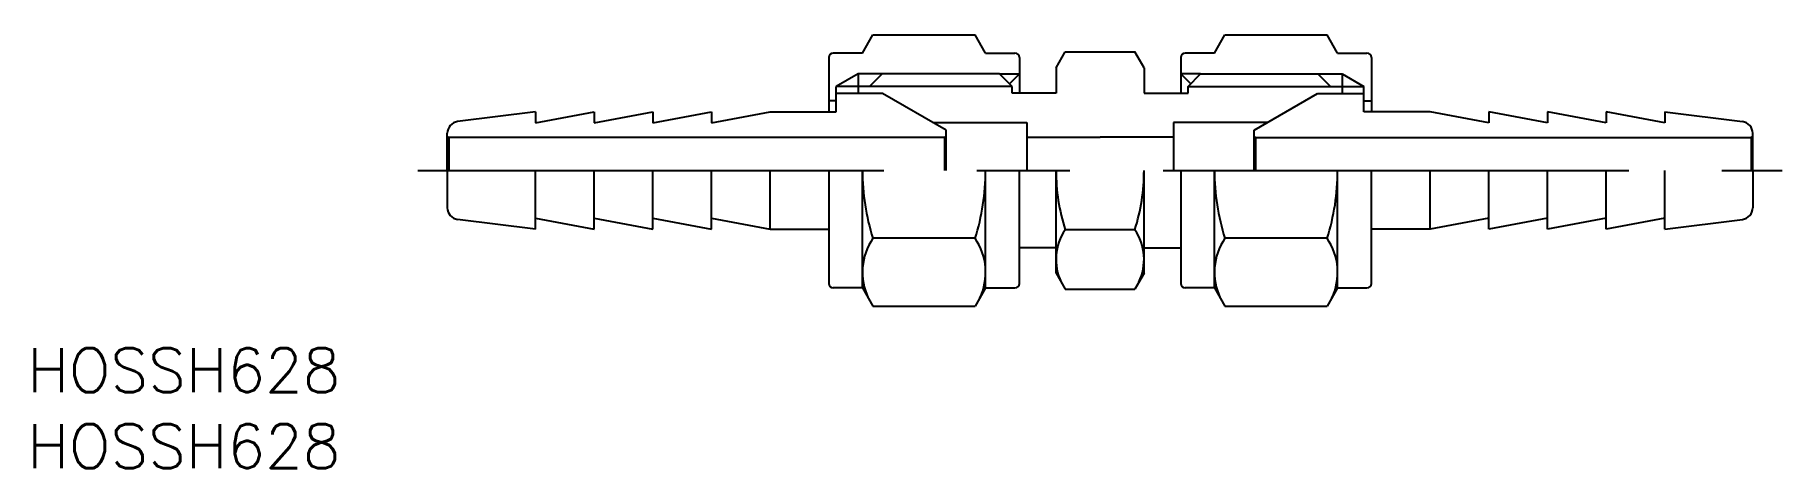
# Model space of a CAD drawing. Extents: x -28 to 91, y -20 to 9.
import ezdxf

# ---------------------------------------------------------------- set-up
doc = ezdxf.new("R2010")
doc.units = 0
doc.linetypes.add('CENTER', pattern=[50.8, 31.75, -6.35, 6.35, -6.35])
doc.layers.get('0').update_dxf_attribs({"linetype": 'CONTINUOUS'})
doc.layers.add('CENTER', color=1, linetype='CENTER')
doc.styles.get("Standard").update_dxf_attribs({"font": 'txt.shx', "height": 3, "bigfont": 'bigfont.shx'})

msp = doc.modelspace()

# ---------------------------------------------------------------- linework, layer by layer
at = {"color": 7, "linetype": 'CONTINUOUS'}
for p, q in [((28.3, 8), (29.01, 9.24)), ((29.01, 9.24), (35.99, 9.24)), ((36.7, 8), (35.99, 9.24)), ((52.3, 8), (53.01, 9.24)), ((53.01, 9.24), (59.99, 9.24)), ((60.7, 8), (59.99, 9.24)), ((26, 7.7), (26, 4)), ((28.3, 8), (26.3, 8)), ((36.7, 8), (38.7, 8)), ((39, 7.7), (39, 5.27)), ((41.5, 7), (42.13, 8.08)), ((42.13, 8.08), (46.87, 8.08)), ((47.5, 7), (46.87, 8.08)), ((50, 7.7), (50, 5.27)), ((52.3, 8), (50.3, 8)), ((60.7, 8), (62.7, 8)), ((63, 7.7), (63, 4)), ((28, 6.58), (26.52, 5.72)), ((28, 6.58), (26.52, 5.72)), ((28, 6.58), (28, 5.25)), ((28.79, 5.72), (29.64, 6.58)), ((37.64, 6.58), (29.64, 6.58)), ((37.64, 6.58), (29.64, 6.58)), ((38.5, 5.72), (37.64, 6.58)), ((39, 6.58), (38.32, 5.9)), ((41.5, 7), (41.5, 5.27)), ((47.5, 7), (47.5, 5.27)), ((50, 6.58), (50.68, 5.9)), ((50.5, 5.72), (51.36, 6.58)), ((51.36, 6.58), (59.36, 6.58)), ((51.36, 6.58), (59.36, 6.58)), ((60.21, 5.72), (59.36, 6.58)), ((61, 6.58), (61, 5.25)), ((61, 6.58), (62.48, 5.72)), ((61, 6.58), (62.48, 5.72)), ((28.79, 5.72), (26.52, 5.72)), ((26.52, 4), (26.52, 5.72)), ((29.67, 5.25), (26.52, 5.25)), ((34, 2.75), (29.67, 5.25)), ((38.5, 5.27), (38.5, 5.72)), ((41.5, 5.27), (38.5, 5.27)), ((47.5, 5.27), (50.5, 5.27)), ((50.5, 5.27), (50.5, 5.72)), ((55, 2.75), (59.33, 5.25)), ((59.33, 5.25), (62.48, 5.25)), ((60.21, 5.72), (62.48, 5.72)), ((62.48, 4), (62.48, 5.72)), ((6, 4), (0.7, 3.34)), ((6, 3.25), (10, 4)), ((6, 4), (6, 3.25)), ((10, 3.25), (14, 4)), ((10, 4), (10, 3.25)), ((14, 3.25), (18, 4)), ((14, 4), (14, 3.25)), ((18, 3.25), (22, 4)), ((18, 4), (18, 3.25)), ((22, 4), (26.52, 4)), ((26.52, 4.75), (26, 4.75)), ((62.48, 4.75), (63, 4.75)), ((67, 4), (62.48, 4)), ((71, 3.25), (67, 4)), ((75, 3.25), (71, 4)), ((71, 4), (71, 3.25)), ((79, 3.25), (75, 4)), ((75, 4), (75, 3.25)), ((83, 3.25), (79, 4)), ((79, 4), (79, 3.25)), ((83, 4), (88.3, 3.34)), ((83, 4), (83, 3.25)), ((0, 0), (0, 2.54)), ((33.1, 3.27), (39.5, 3.27)), ((34, 0), (34, 2.75)), ((39.5, 3.27), (39.5, 0)), ((55.9, 3.27), (49.5, 3.27)), ((49.5, 3.27), (49.5, 0)), ((55, 0), (55, 2.75)), ((89, 0), (89, 2.54)), ((0.1, 2.25), (0, 2.35)), ((33.9, 2.25), (0.1, 2.25)), ((0.1, 2.25), (0.1, 0)), ((33.9, 2.25), (34, 2.35)), ((33.9, 2.25), (33.9, 0)), ((39.5, 2.27), (44.5, 2.27)), ((49.5, 2.27), (44.5, 2.27)), ((55.1, 2.25), (55, 2.35)), ((55.1, 2.25), (88.9, 2.25)), ((55.1, 2.25), (55.1, 0)), ((88.9, 2.25), (89, 2.35)), ((88.9, 2.25), (88.9, 0)), ((0, 0), (0, -2.54)), ((6, -4), (6, 0)), ((10, -4), (10, 0)), ((14, -4), (14, 0)), ((18, -4), (18, 0)), ((22, -4), (22, 0)), ((41.5, -7), (41.5, 0)), ((47.5, -7), (47.5, 0)), ((67, -4), (67, 0)), ((71, -4), (71, 0)), ((75, -4), (75, 0)), ((79, -4), (79, 0)), ((83, -4), (83, 0)), ((89, 0), (89, -2.54)), ((26, 0), (26, -7.7)), ((28.3, -8), (28.3, 0)), ((36.7, -8), (36.7, 0)), ((39, -7.7), (39, 0)), ((50, 0), (50, -7.7)), ((52.3, -8), (52.3, 0)), ((60.7, -8), (60.7, 0)), ((63, -7.7), (63, 0)), ((6, -4), (0.7, -3.34)), ((6, -3.25), (10, -4)), ((10, -3.25), (14, -4)), ((14, -3.25), (18, -4)), ((18, -3.25), (22, -4)), ((71, -3.25), (67, -4)), ((75, -3.25), (71, -4)), ((79, -3.25), (75, -4)), ((83, -3.25), (79, -4)), ((83, -4), (88.3, -3.34)), ((22, -4), (26, -4)), ((35.99, -4.62), (29.01, -4.62)), ((46.87, -4.04), (42.13, -4.04)), ((59.99, -4.62), (53.01, -4.62)), ((67, -4), (63, -4)), ((41.5, -5.27), (39, -5.27)), ((47.5, -5.27), (50, -5.27)), ((41.5, -7), (42.13, -8.08)), ((47.5, -7), (46.87, -8.08)), ((28.3, -8), (26.3, -8)), ((28.3, -8), (29.01, -9.24)), ((36.7, -8), (35.99, -9.24)), ((36.7, -8), (38.7, -8)), ((42.13, -8.08), (46.87, -8.08)), ((52.3, -8), (50.3, -8)), ((52.3, -8), (53.01, -9.24)), ((60.7, -8), (59.99, -9.24)), ((60.7, -8), (62.7, -8)), ((29.01, -9.24), (35.99, -9.24)), ((53.01, -9.24), (59.99, -9.24))]:
    msp.add_line(p, q, dxfattribs=at)
at = {"color": 3, "linetype": 'CONTINUOUS'}
for p, q in [((29.64, 6.58), (28, 6.58)), ((29.64, 6.58), (28, 6.58)), ((37.64, 6.58), (39, 6.58)), ((51.36, 6.58), (50, 6.58)), ((59.36, 6.58), (61, 6.58)), ((59.36, 6.58), (61, 6.58)), ((38.5, 5.72), (28.79, 5.72)), ((50.5, 5.72), (60.21, 5.72))]:
    msp.add_line(p, q, dxfattribs=at)
at = {"color": 7, "linetype": 'CONTINUOUS'}
for centre, radius, start, end in [((26.3, 7.7), 0.3, 90, 180), ((38.7, 7.7), 0.3, 0, 90), ((50.3, 7.7), 0.3, 90, 180), ((62.7, 7.7), 0.3, 0, 90), ((0.8, 2.54), 0.8, 97.125, 180), ((88.2, 2.54), 0.8, 0, 82.875), ((43.59, 0), 15.29, 180, 197.588), ((21.41, 0), 15.29, 342.412, 0), ((54.87, 0), 13.37, 180, 197.588), ((34.13, 0), 13.37, 342.412, 0), ((67.59, 0), 15.29, 180, 197.588), ((45.41, 0), 15.29, 342.412, 0), ((0.8, -2.54), 0.8, 180, 262.875), ((88.2, -2.54), 0.8, 277.125, 0), ((32.39, -6.93), 4.09, 145.6158, 205.6158), ((32.61, -6.93), 4.09, 334.3842, 34.3842), ((45.08, -6.06), 3.58, 145.6158, 205.6158), ((43.92, -6.06), 3.58, 334.3842, 34.3842), ((56.39, -6.93), 4.09, 145.6158, 205.6158), ((56.61, -6.93), 4.09, 334.3842, 34.3842), ((26.3, -7.7), 0.3, 180, 270), ((38.7, -7.7), 0.3, 270, 0), ((50.3, -7.7), 0.3, 180, 270), ((62.7, -7.7), 0.3, 270, 0)]:
    msp.add_arc(centre, radius, start, end, dxfattribs=at)
at = {"layer": 'CENTER', "color": 1, "linetype": 'CENTER'}
msp.add_line((-2, 0), (91, 0), dxfattribs=at)

# ---------------------------------------------------------------- texts
at = {"color": 7, "linetype": 'CONTINUOUS'}
for p in [(-28.63, -15.11), (-28.63, -20.28)]:
    msp.add_text('HOSSH628', height=3, dxfattribs=at).set_placement(p)

doc.saveas('drawing.dxf')
